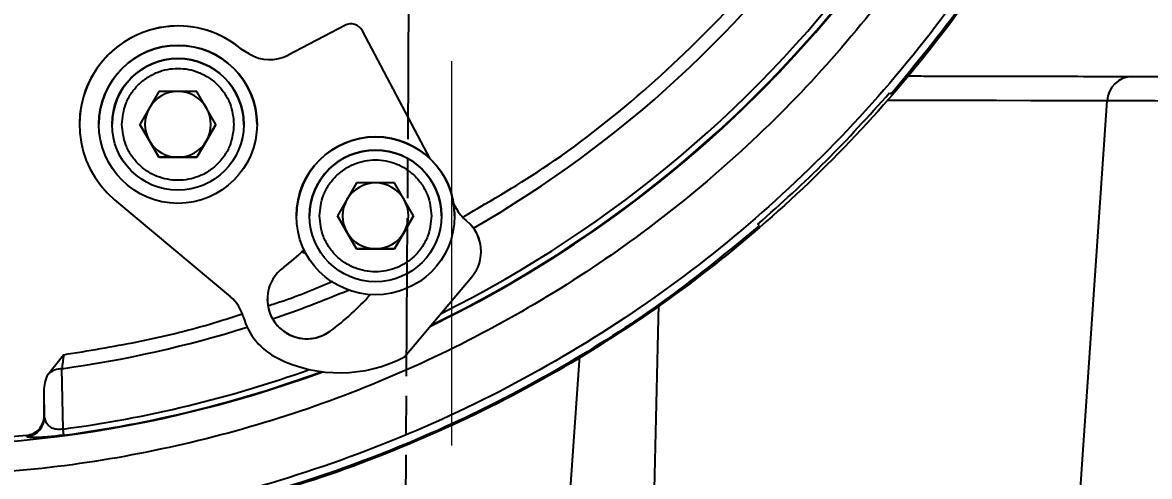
# Model space of a CAD drawing. Header units: millimetres. Extents: x 2642 to 4256, y 821 to 2003.
# Drawn here: x 3015.9 to 3101.4, y 1608.1 to 1642.6 of the extents above; entities that cross this region are included whole.
import ezdxf

# ---------------------------------------------------------------- set-up
doc = ezdxf.new("R2010")
doc.units = ezdxf.units.MM
doc.linetypes.add('AM_ISO08W050', pattern=[18, 12, -1.5, 3, -1.5])
doc.linetypes.add('CENTER', pattern=[50.8, 31.75, -6.35, 6.35, -6.35])
for name, color, linetype, lineweight in [('1', 7, 'Continuous', 0), ('AM_5', 3, 'Continuous', 25), ('AM_7', 4, 'AM_ISO08W050', 25)]:
    doc.layers.add(name, color=color, linetype=linetype, lineweight=lineweight)
doc.styles.add('SLDTEXTSTYLE1', font='txt.shx', dxfattribs={"width": 0.7, "bigfont": 'gbcbig.shx'})
doc.dimstyles.new('SLDDIMSTYLE12$0', dxfattribs={"dimtxt": 12, "dimasz": 10, "dimexe": 0, "dimexo": 0.0625, "dimgap": 0.875, "dimtad": 1, "dimdec": 1, "dimlfac": 1.8, "dimrnd": 1e-09, "dimzin": 12, "dimdsep": 46, "dimtxsty": 'SLDTEXTSTYLE1', "dimcen": 0.09, "dimdle": 8.16, "dimclrd": 3, "dimclre": 3, "dimadec": 0, "dimazin": 3, "dimtfac": 1, "dimtdec": 1, "dimtofl": 0, "dimtmove": 0, "dimatfit": 3, "dimfxl": 0, "dimfrac": 2, "dimtolj": 1, "dimlwd": 5, "dimlwe": 5, "dimarcsym": 0})

# ---------------------------------------------------------------- blocks, each defined once
blk = doc.blocks.new('*D29')
at = {"layer": 'AM_5', "color": 3, "lineweight": 5, "transparency": 16777216}
blk.add_line((3063.349, 1900.213), (3247.242, 1900.213), dxfattribs=at)
at = {"layer": 'AM_5', "color": 3, "linetype": 'Continuous', "lineweight": 5, "transparency": 16777216}
for p, q in [((3247.242, 1890.213), (3247.242, 1611.472)), ((3110.417, 1601.472), (3247.242, 1601.472))]:
    blk.add_line(p, q, dxfattribs=at)
at = {"layer": 'AM_5', "color": 3, "transparency": 16777216}
for points in [[(3245.575, 1890.213), (3248.909, 1890.213), (3247.242, 1900.213)], [(3245.575, 1611.472), (3248.909, 1611.472), (3247.242, 1601.472)]]:
    blk.add_solid(points, dxfattribs=at)
at = {"layer": 'Defpoints', "color": 0, "transparency": 16777216}
for p in [(3063.286, 1900.213), (3110.354, 1601.472), (3247.242, 1601.472)]:
    blk.add_point(p, dxfattribs=at)
at = {"layer": 'AM_5', "color": 0, "transparency": 16777216, "insert": (3240.367, 1750.843), "char_height": 12, "attachment_point": 5, "rotation": 90, "style": 'SLDTEXTSTYLE1'}
blk.add_mtext('\\A1;350', dxfattribs=at)

msp = doc.modelspace()

# ---------------------------------------------------------------- linework, layer by layer
at = {"color": 7, "linetype": 'Continuous', "lineweight": 25}
for p, q in [((3040.364, 1642.377), (3036.084, 1640.118)), ((3040.364, 1642.377), (3036.084, 1640.118)), ((3040.364, 1642.377), (3040.364, 1642.377)), ((3046.843, 1632.244), (3041.715, 1641.959)), ((3041.715, 1641.959), (3041.715, 1641.959)), ((3046.843, 1632.244), (3041.715, 1641.959)), ((3033.119, 1640.212), (3032.518, 1640.579)), ((3032.518, 1640.579), (3032.518, 1640.579)), ((3033.119, 1640.212), (3032.518, 1640.579)), ((3033.119, 1640.212), (3033.119, 1640.212)), ((3036.084, 1640.118), (3036.084, 1640.118)), ((3026.27, 1637.354), (3024.827, 1634.854)), ((3029.157, 1637.354), (3026.27, 1637.354)), ((3030.6, 1634.854), (3029.157, 1637.354)), ((3081.706, 1637.255), (3081.818, 1637.143)), ((3095.803, 1601.503), (3098.211, 1636.638)), ((3020.24, 1634.862), (3020.24, 1634.862)), ((3021.714, 1634.86), (3021.714, 1634.86)), ((3022.714, 1634.859), (3022.714, 1634.859)), ((3024.827, 1634.854), (3026.27, 1632.354)), ((3025.549, 1633.604), (3024.827, 1634.854)), ((3029.157, 1632.354), (3030.6, 1634.854)), ((3030.6, 1634.854), (3029.879, 1633.604)), ((3032.714, 1634.848), (3032.714, 1634.848)), ((3033.714, 1634.847), (3033.714, 1634.847)), ((3026.27, 1632.354), (3025.549, 1633.604)), ((3029.879, 1633.604), (3029.157, 1632.354)), ((3026.27, 1632.354), (3029.157, 1632.354)), ((3026.27, 1632.354), (3026.27, 1632.354)), ((3027.714, 1632.354), (3026.27, 1632.354)), ((3029.157, 1632.354), (3027.714, 1632.354)), ((3029.157, 1632.354), (3029.157, 1632.354)), ((3041.259, 1630.402), (3039.815, 1627.902)), ((3044.145, 1630.402), (3041.259, 1630.402)), ((3045.589, 1627.902), (3044.145, 1630.402)), ((3022.909, 1629.128), (3031.711, 1621.743)), ((3048.839, 1628.462), (3048.623, 1628.87)), ((3048.839, 1628.462), (3048.623, 1628.87)), ((3036.702, 1627.908), (3036.702, 1627.908)), ((3037.702, 1627.907), (3037.702, 1627.907)), ((3039.815, 1627.902), (3041.259, 1625.402)), ((3040.537, 1626.652), (3039.815, 1627.902)), ((3044.145, 1625.402), (3045.589, 1627.902)), ((3045.589, 1627.902), (3044.867, 1626.652)), ((3047.702, 1627.896), (3047.702, 1627.896)), ((3048.702, 1627.895), (3048.702, 1627.895)), ((3048.839, 1628.462), (3048.839, 1628.462)), ((3049.642, 1627.498), (3049.564, 1627.564)), ((3049.564, 1627.564), (3049.564, 1627.564)), ((3049.642, 1627.498), (3049.564, 1627.564)), ((3049.642, 1627.498), (3049.642, 1627.498)), ((3071.823, 1627.148), (3071.711, 1627.26)), ((3041.259, 1625.402), (3040.537, 1626.652)), ((3044.867, 1626.652), (3044.145, 1625.402)), ((3041.259, 1625.402), (3044.145, 1625.402)), ((3041.259, 1625.402), (3041.259, 1625.402)), ((3042.702, 1625.402), (3041.259, 1625.402)), ((3044.145, 1625.402), (3042.702, 1625.402)), ((3044.145, 1625.402), (3044.145, 1625.402)), ((3037.13, 1625.18), (3037.427, 1625.042)), ((3050.714, 1625.197), (3050.714, 1625.197)), ((3044.911, 1617.194), (3050.012, 1623.272)), ((3064.175, 1621.173), (3063.703, 1601.572)), ((3039.275, 1619.151), (3039.275, 1619.151)), ((3017.869, 1615.888), (3019.043, 1617.353)), ((3057.104, 1601.586), (3058.205, 1617.264)), ((3018.997, 1611.706), (3018.915, 1616.293)), ((3017.601, 1612.616), (3017.569, 1614.58)), ((3017.569, 1612.71), (3017.569, 1614.58)), ((3016.22, 1611.217), (3013.777, 1611.004)), ((3016.252, 1611.126), (3016.22, 1611.217))]:
    msp.add_line(p, q, dxfattribs=at)
at = {"color": 7, "linetype": 'Continuous', "lineweight": 25, "flags": 128}
for points in [[(3098.211, 1636.638), (3096.623, 1636.641), (3094.686, 1636.645), (3092.414, 1636.65), (3089.821, 1636.656), (3086.929, 1636.662), (3083.756, 1636.668), (3081.502, 1636.673)], [(3103.654, 1636.626), (3102.732, 1636.628), (3101.854, 1636.63), (3101.033, 1636.632), (3100.283, 1636.633), (3099.615, 1636.635), (3099.041, 1636.636), (3098.571, 1636.637), (3098.211, 1636.638)], [(3017.601, 1612.616), (3017.583, 1612.669), (3017.569, 1612.71)], [(3019.058, 1611.245), (3019.056, 1611.259), (3019.053, 1611.286), (3019.047, 1611.327), (3019.04, 1611.379), (3019.032, 1611.444), (3019.022, 1611.521), (3019.01, 1611.609), (3018.997, 1611.706)]]:
    msp.add_lwpolyline(points, dxfattribs=at)
at = {"color": 7, "linetype": 'Continuous', "lineweight": 25}
for centre, radius in [((3027.714, 1634.854), 6), ((3027.714, 1634.854), 5), ((3042.702, 1627.902), 6), ((3042.702, 1627.902), 5)]:
    msp.add_circle(centre, radius, dxfattribs=at)
for centre, radius, start, end in [((3007.069, 1701.897), 91.48, 295.79271, 180), ((3007.069, 1701.897), 91.48, 180, 290.22656), ((3007.069, 1701.897), 91.441, 295.84596, 351.20762), ((3007.069, 1701.897), 90.976, 296.50811, 351.20762), ((3007.069, 1701.897), 86.42, 299.88973, 350.7957), ((3040.83, 1641.492), 1, 27.82515, 117.82515), ((3040.83, 1641.492), 1, 27.82515, 117.82515), ((3027.714, 1634.854), 7.474, 50, 230), ((3027.714, 1634.854), 7.474, 50, 179.93876), ((3027.714, 1634.854), 6, 359.93876, 179.87751), ((3027.714, 1634.854), 5, 359.99969, 179.93876), ((3034.684, 1642.771), 3, 238.5537, 297.82515), ((3034.684, 1642.771), 3, 238.5537, 297.82515), ((3100.152, 1636.552), 1.943, 91.26442, 177.45771), ((3027.714, 1634.854), 2.5, 89.99969, 149.99969), ((3027.714, 1634.854), 2.5, 29.99969, 89.99969), ((3027.714, 1634.854), 2.5, 149.99969, 209.99969), ((3027.714, 1634.854), 2.5, 329.99969, 29.99969), ((3042.702, 1627.902), 6, 359.93876, 179.87751), ((3027.714, 1634.854), 2.5, 209.99969, 269.99969), ((3027.714, 1634.854), 2.5, 269.99969, 329.99969), ((3042.702, 1627.902), 5, 359.99969, 179.93876), ((3042.702, 1627.902), 2.5, 89.99969, 149.99969), ((3042.702, 1627.902), 2.5, 29.99969, 89.99969), ((3042.702, 1627.902), 2.5, 149.99969, 209.99969), ((3042.702, 1627.902), 2.5, 329.99969, 29.99969), ((3051.492, 1629.862), 3, 207.82515, 230), ((3051.492, 1629.862), 3, 207.82515, 230), ((3047.714, 1625.2), 3, 320, 50), ((3047.714, 1625.2), 3, 359.93876, 50), ((3042.702, 1627.902), 2.5, 209.99969, 269.99969), ((3042.702, 1627.902), 2.5, 269.99969, 329.99969), ((3027.714, 1634.854), 13.5, 306.36279, 315.13033), ((3037.496, 1621.567), 3, 126.36279, 306.36279), ((3007.069, 1701.897), 86.42, 288.78105, 292.86186), ((3027.714, 1634.854), 19.5, 306.36279, 318.43109), ((3027.714, 1634.854), 19.5, 306.36279, 318.43104), ((3029.783, 1619.444), 3, 15.38287, 50), ((3037.496, 1621.567), 3, 179.93876, 306.36279), ((3037.496, 1621.567), 5, 195.38287, 243.70737), ((3007.069, 1701.897), 86.42, 277.87924, 287.43853), ((3039.989, 1626.563), 10.583, 243.58851, 297.71587), ((3018.999, 1614.523), 1.772, 92.70609, 129.6354), ((3007.069, 1701.897), 90.976, 277.53416, 289.67251), ((3007.069, 1701.897), 91.441, 277.53416, 290.18053), ((3016.101, 1612.618), 1.5, 275.78841, 359.91128)]:
    msp.add_arc(centre, radius, start, end, dxfattribs=at)
for points in [[(3100.809, 1701.898), (3100.722, 1698.83), (3100.548, 1692.695), (3099.145, 1683.58), (3096.92, 1674.642), (3093.812, 1665.967), (3089.873, 1657.638), (3085.136, 1649.734), (3079.647, 1642.334), (3073.46, 1635.506), (3066.632, 1629.319), (3059.232, 1623.83), (3051.329, 1619.093), (3042.999, 1615.154), (3034.324, 1612.046), (3025.386, 1609.821), (3016.272, 1608.418), (3010.136, 1608.244), (3007.069, 1608.157)], [(3104.742, 1691.108), (3104.218, 1687.456), (3103.17, 1680.153), (3100.05, 1669.51), (3095.842, 1659.267), (3090.487, 1649.566), (3084.082, 1640.527), (3076.701, 1632.265), (3068.439, 1624.884), (3059.4, 1618.479), (3049.699, 1613.124), (3039.456, 1608.916), (3028.813, 1605.796), (3021.51, 1604.748), (3017.858, 1604.224)], [(3104.54, 1684.566), (3103.853, 1681.271), (3102.48, 1674.683), (3099.16, 1665.131), (3094.956, 1655.947), (3089.82, 1647.244), (3083.831, 1639.108), (3077.043, 1631.623), (3069.53, 1624.868), (3061.368, 1618.913), (3052.643, 1613.815), (3043.441, 1609.65), (3033.875, 1606.37), (3027.281, 1605.026), (3023.984, 1604.353)], [(3104.488, 1684.87), (3103.9, 1681.956), (3102.725, 1676.128), (3099.972, 1667.634), (3096.525, 1659.405), (3092.324, 1651.534), (3087.479, 1644.033), (3083.705, 1639.44), (3081.818, 1637.143)], [(3071.711, 1627.26), (3073.467, 1628.836), (3076.977, 1631.989), (3080.13, 1635.5), (3081.706, 1637.255)], [(3071.823, 1627.148), (3069.526, 1625.261), (3064.933, 1621.487), (3057.432, 1616.642), (3049.561, 1612.441), (3041.332, 1608.994), (3032.838, 1606.241), (3027.01, 1605.066), (3024.097, 1604.478)]]:
    msp.add_open_spline(points, degree=3, dxfattribs=at)
for points, knots in [([(3049.352, 1627.826), (3051.531, 1629.099), (3056.516, 1632.013), (3063.58, 1637.667), (3070.545, 1644.499), (3076.664, 1652.109), (3081.887, 1660.358), (3086.115, 1669.153), (3089.392, 1678.36), (3090.667, 1684.735), (3091.304, 1687.923)], [0, 0, 0, 0, 0.099849, 0.228442, 0.357035, 0.485628, 0.614221, 0.742814, 0.871407, 1, 1, 1, 1]), ([(3023.464, 1634.854), (3023.52, 1635.388), (3023.608, 1636.211), (3024.138, 1637.2), (3024.686, 1637.88), (3025.367, 1638.432), (3026.357, 1638.946), (3027.714, 1639.206), (3029.071, 1638.946), (3030.06, 1638.432), (3030.741, 1637.88), (3031.29, 1637.2), (3031.82, 1636.211), (3031.907, 1635.388), (3031.964, 1634.854)], [0, 0, 0, 0, 0.119728, 0.18418, 0.25, 0.31582, 0.380272, 0.5, 0.619728, 0.68418, 0.75, 0.81582, 0.880272, 1, 1, 1, 1]), ([(3083.076, 1638.53), (3083.345, 1638.53), (3084.207, 1638.528), (3085.616, 1638.525), (3087.301, 1638.521), (3088.935, 1638.518), (3090.518, 1638.515), (3092.95, 1638.509), (3095.955, 1638.503), (3099.181, 1638.496), (3101.762, 1638.491), (3103.968, 1638.486), (3105.73, 1638.482), (3107.057, 1638.479), (3107.641, 1638.478), (3107.902, 1638.478)], [0, 0, 0, 0, 0.021091, 0.067714, 0.114337, 0.16096, 0.207583, 0.254207, 0.383458, 0.50242, 0.611091, 0.709469, 0.824612, 0.921457, 1, 1, 1, 1]), ([(3031.964, 1634.854), (3031.907, 1634.319), (3031.82, 1633.497), (3031.29, 1632.507), (3030.741, 1631.827), (3030.06, 1631.275), (3029.071, 1630.762), (3027.714, 1630.501), (3026.357, 1630.762), (3025.367, 1631.275), (3024.686, 1631.827), (3024.138, 1632.507), (3023.608, 1633.497), (3023.52, 1634.319), (3023.464, 1634.854)], [0, 0, 0, 0, 0.119728, 0.18418, 0.25, 0.31582, 0.380272, 0.5, 0.619728, 0.68418, 0.75, 0.81582, 0.880272, 1, 1, 1, 1]), ([(3038.452, 1627.902), (3038.509, 1628.436), (3038.596, 1629.259), (3039.126, 1630.249), (3039.675, 1630.928), (3040.355, 1631.48), (3041.345, 1631.994), (3042.702, 1632.254), (3044.059, 1631.994), (3045.049, 1631.48), (3045.729, 1630.928), (3046.278, 1630.248), (3046.808, 1629.259), (3046.895, 1628.436), (3046.952, 1627.902)], [0, 0, 0, 0, 0.119728, 0.18418, 0.25, 0.31582, 0.380272, 0.5, 0.619728, 0.68418, 0.75, 0.81582, 0.880272, 1, 1, 1, 1]), ([(3046.952, 1627.902), (3046.895, 1627.367), (3046.808, 1626.545), (3046.278, 1625.555), (3045.729, 1624.875), (3045.048, 1624.323), (3044.059, 1623.81), (3042.702, 1623.549), (3041.345, 1623.81), (3040.355, 1624.323), (3039.675, 1624.875), (3039.126, 1625.555), (3038.596, 1626.545), (3038.509, 1627.367), (3038.452, 1627.902)], [0, 0, 0, 0, 0.119728, 0.18418, 0.25, 0.31582, 0.380272, 0.5, 0.619728, 0.68418, 0.75, 0.81582, 0.880272, 1, 1, 1, 1]), ([(3034.557, 1621.085), (3034.889, 1621.188), (3036.562, 1621.706), (3038.177, 1622.389), (3039.472, 1622.936)], [0, 0, 0, 0, 0.198366, 1, 1, 1, 1]), ([(3019.043, 1617.353), (3020.909, 1617.659), (3024.643, 1618.269), (3029.164, 1619.344), (3031.776, 1620.196), (3032.59, 1620.462)], [0, 0, 0, 0, 0.4077377, 0.8154754, 1, 1, 1, 1]), ([(3019.043, 1617.353), (3019.017, 1617.157), (3018.965, 1616.765), (3018.932, 1616.45), (3018.915, 1616.293)], [0, 0, 0, 0, 0.502434, 1, 1, 1, 1]), ([(3017.569, 1614.58), (3017.58, 1614.808), (3017.603, 1615.261), (3017.78, 1615.679), (3017.869, 1615.888)], [0, 0, 0, 0, 0.501105, 1, 1, 1, 1]), ([(3016.22, 1611.217), (3016.401, 1611.256), (3016.763, 1611.333), (3017.205, 1611.684), (3017.51, 1612.158), (3017.549, 1612.526), (3017.569, 1612.71)], [0, 0, 0, 0, 0.250514, 0.50007, 0.74999, 1, 1, 1, 1]), ([(3018.997, 1611.706), (3018.926, 1611.695), (3018.784, 1611.673), (3018.581, 1611.678), (3018.399, 1611.705), (3018.233, 1611.753), (3018.139, 1611.797), (3018.093, 1611.823), (3018.086, 1611.826), (3018.063, 1611.84), (3017.974, 1611.895), (3017.695, 1612.133), (3017.643, 1612.402), (3017.601, 1612.616)], [0, 0, 0, 0, 0.058872, 0.118076, 0.181704, 0.251258, 0.33051, 0.330822, 0.333623, 0.341737, 0.373322, 0.501634, 1, 1, 1, 1]), ([(3019.058, 1611.245), (3018.845, 1611.218), (3018.404, 1611.163), (3017.813, 1611.109), (3017.301, 1611.073), (3016.788, 1611.055), (3016.354, 1611.065), (3016.287, 1611.105), (3016.252, 1611.126)], [0, 0, 0, 0, 0.1205845, 0.248868, 0.3727771, 0.5012581, 0.7408272, 1, 1, 1, 1])]:
    msp.add_open_spline(points, degree=3, knots=knots, dxfattribs=at)
at = {"layer": '1', "color": 1, "linetype": 'CENTER'}
msp.add_line((3048.5, 1559.646), (3048.5, 1639.658), dxfattribs=at)
at = {"layer": 'AM_7'}
msp.add_line((3044.955, 1597.736), (3046.799, 1900.248), dxfattribs=at)

# ---------------------------------------------------------------- dimensions: what is measured, and where the dimension line sits
at = {"layer": 'AM_5'}
dim = msp.add_linear_dim(base=(3247.242, 1601.472), p1=(3063.286, 1900.213), p2=(3110.354, 1601.472), angle=90, text='350', dimstyle='SLDDIMSTYLE12$0', override={"dimlfac": 1, "dimpost": ''}, dxfattribs=at)
dim.commit()
dim.dimension.update_dxf_attribs({"geometry": '*D29', "text_midpoint": (3240.367, 1750.843)})

doc.saveas('drawing.dxf')
